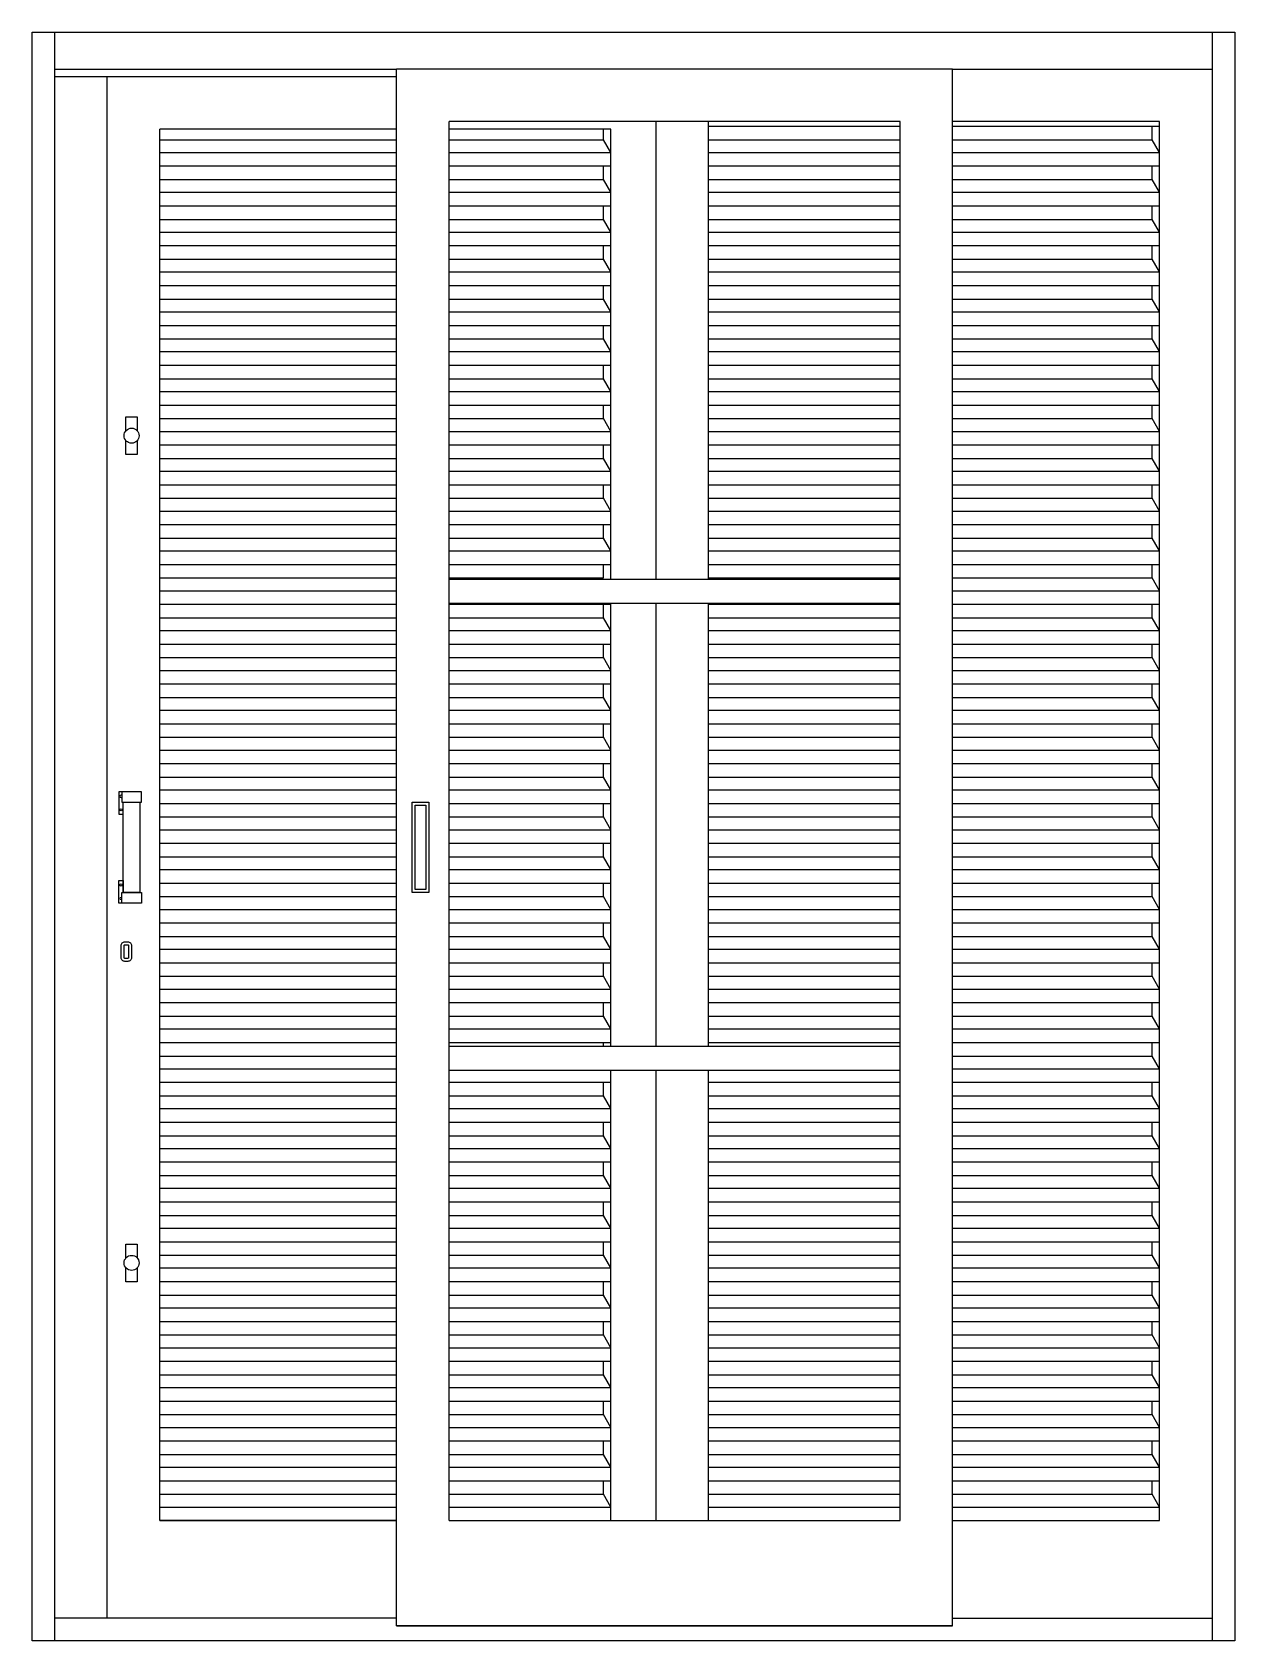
# Model space of a CAD drawing. Header units: millimetres. Extents: x 104.77 to 106.37, y 1336.18 to 1338.32.
import ezdxf

# ---------------------------------------------------------------- set-up
doc = ezdxf.new("R2010")
doc.units = ezdxf.units.MM
doc.header["$LTSCALE"] = 0.5
doc.layers.add('Gravia_Portas', color=1, linetype='Continuous')

msp = doc.modelspace()

# ---------------------------------------------------------------- linework, layer by layer
at = {"layer": 'Gravia_Portas', "color": 2}
for p, q in [((104.7682, 1338.3192), (106.3682, 1338.3192)), ((104.7682, 1336.1792), (104.7682, 1338.3192)), ((106.3682, 1338.3192), (106.3682, 1336.1792)), ((106.3682, 1336.1792), (104.7682, 1336.1792))]:
    msp.add_line(p, q, dxfattribs=at)
at = {"layer": 'Gravia_Portas'}
for p, q in [((104.7982, 1336.1792), (104.7982, 1338.3192)), ((106.3382, 1338.3192), (106.3382, 1336.1792)), ((104.7982, 1338.2702), (105.2528, 1338.2702)), ((104.7982, 1338.2602), (104.8682, 1338.2602)), ((104.8682, 1338.2602), (105.2528, 1338.2602)), ((104.8682, 1336.2092), (104.8682, 1338.2602)), ((104.8682, 1336.2092), (104.8682, 1338.2602)), ((105.9928, 1338.2702), (105.2528, 1338.2702)), ((105.2528, 1336.1992), (105.2528, 1338.2702)), ((105.9928, 1338.2702), (106.3382, 1338.2702)), ((105.9928, 1336.1992), (105.9928, 1338.2702)), ((104.8682, 1336.3392), (104.8682, 1338.2002)), ((105.2528, 1338.1902), (104.9382, 1338.1902)), ((104.9382, 1336.3392), (104.9382, 1338.1902)), ((105.9228, 1338.2002), (105.3228, 1338.2002)), ((105.3228, 1336.3392), (105.3228, 1338.2002)), ((105.5382, 1338.1902), (105.3228, 1338.1902)), ((105.5282, 1338.1762), (105.5282, 1338.1902)), ((105.5382, 1337.5912), (105.5382, 1338.1902)), ((105.5382, 1337.5912), (105.5382, 1338.1902)), ((105.5982, 1337.5912), (105.5982, 1338.2002)), ((105.6682, 1337.5912), (105.6682, 1338.2002)), ((105.6682, 1338.1942), (105.9228, 1338.1942)), ((105.9228, 1336.3392), (105.9228, 1338.2002)), ((106.2682, 1338.2002), (105.9928, 1338.2002)), ((105.9928, 1338.1942), (106.2682, 1338.1942)), ((106.2582, 1338.1762), (106.2582, 1338.1942)), ((106.2682, 1336.3392), (106.2682, 1338.2002)), ((104.9382, 1338.1762), (105.2528, 1338.1762)), ((105.3228, 1338.1762), (105.5282, 1338.1762)), ((105.5382, 1338.1592), (105.5282, 1338.1762)), ((105.6682, 1338.1762), (105.9228, 1338.1762)), ((105.9928, 1338.1762), (106.2582, 1338.1762)), ((106.2682, 1338.1592), (106.2582, 1338.1762)), ((104.9382, 1338.1592), (105.2528, 1338.1592)), ((105.3228, 1338.1592), (105.5382, 1338.1592)), ((105.6682, 1338.1592), (105.9228, 1338.1592)), ((105.9928, 1338.1592), (106.2682, 1338.1592)), ((104.9382, 1338.1412), (105.2528, 1338.1412)), ((104.9382, 1338.1232), (105.2528, 1338.1232)), ((105.3228, 1338.1412), (105.5382, 1338.1412)), ((105.3228, 1338.1232), (105.5282, 1338.1232)), ((105.5282, 1338.1232), (105.5282, 1338.1412)), ((105.5382, 1338.1062), (105.5282, 1338.1232)), ((105.6682, 1338.1412), (105.9228, 1338.1412)), ((105.6682, 1338.1232), (105.9228, 1338.1232)), ((105.9928, 1338.1412), (106.2682, 1338.1412)), ((105.9928, 1338.1232), (106.2582, 1338.1232)), ((106.2582, 1338.1232), (106.2582, 1338.1412)), ((106.2682, 1338.1062), (106.2582, 1338.1232)), ((104.9382, 1338.1062), (105.2528, 1338.1062)), ((105.3228, 1338.1062), (105.5382, 1338.1062)), ((105.6682, 1338.1062), (105.9228, 1338.1062)), ((105.9928, 1338.1062), (106.2682, 1338.1062)), ((104.9382, 1338.0882), (105.2528, 1338.0882)), ((105.3228, 1338.0882), (105.5382, 1338.0882)), ((105.5282, 1338.0702), (105.5282, 1338.0882)), ((105.6682, 1338.0882), (105.9228, 1338.0882)), ((105.9928, 1338.0882), (106.2682, 1338.0882)), ((106.2582, 1338.0702), (106.2582, 1338.0882)), ((104.9382, 1338.0702), (105.2528, 1338.0702)), ((105.3228, 1338.0702), (105.5282, 1338.0702)), ((105.5382, 1338.0532), (105.5282, 1338.0702)), ((105.6682, 1338.0702), (105.9228, 1338.0702)), ((105.9928, 1338.0702), (106.2582, 1338.0702)), ((106.2682, 1338.0532), (106.2582, 1338.0702)), ((104.9382, 1338.0532), (105.2528, 1338.0532)), ((104.9382, 1338.0352), (105.2528, 1338.0352)), ((105.3228, 1338.0532), (105.5382, 1338.0532)), ((105.3228, 1338.0352), (105.5382, 1338.0352)), ((105.5282, 1338.0172), (105.5282, 1338.0352)), ((105.6682, 1338.0532), (105.9228, 1338.0532)), ((105.6682, 1338.0352), (105.9228, 1338.0352)), ((105.9928, 1338.0532), (106.2682, 1338.0532)), ((105.9928, 1338.0352), (106.2682, 1338.0352)), ((106.2582, 1338.0172), (106.2582, 1338.0352)), ((104.9382, 1338.0172), (105.2528, 1338.0172)), ((105.3228, 1338.0172), (105.5282, 1338.0172)), ((105.5382, 1338.0002), (105.5282, 1338.0172)), ((105.6682, 1338.0172), (105.9228, 1338.0172)), ((105.9928, 1338.0172), (106.2582, 1338.0172)), ((106.2682, 1338.0002), (106.2582, 1338.0172)), ((104.9382, 1338.0002), (105.2528, 1338.0002)), ((105.3228, 1338.0002), (105.5382, 1338.0002)), ((105.6682, 1338.0002), (105.9228, 1338.0002)), ((105.9928, 1338.0002), (106.2682, 1338.0002)), ((104.9382, 1337.9822), (105.2528, 1337.9822)), ((105.3228, 1337.9822), (105.5382, 1337.9822)), ((105.5282, 1337.9642), (105.5282, 1337.9822)), ((105.6682, 1337.9822), (105.9228, 1337.9822)), ((105.9928, 1337.9822), (106.2682, 1337.9822)), ((106.2582, 1337.9642), (106.2582, 1337.9822)), ((104.9382, 1337.9642), (105.2528, 1337.9642)), ((105.3228, 1337.9642), (105.5282, 1337.9642)), ((105.5382, 1337.9472), (105.5282, 1337.9642)), ((105.6682, 1337.9642), (105.9228, 1337.9642)), ((105.9928, 1337.9642), (106.2582, 1337.9642)), ((106.2682, 1337.9472), (106.2582, 1337.9642)), ((104.9382, 1337.9472), (105.2528, 1337.9472)), ((104.9382, 1337.9292), (105.2528, 1337.9292)), ((105.3228, 1337.9472), (105.5382, 1337.9472)), ((105.3228, 1337.9292), (105.5382, 1337.9292)), ((105.5282, 1337.9112), (105.5282, 1337.9292)), ((105.6682, 1337.9472), (105.9228, 1337.9472)), ((105.6682, 1337.9292), (105.9228, 1337.9292)), ((105.9928, 1337.9472), (106.2682, 1337.9472)), ((105.9928, 1337.9292), (106.2682, 1337.9292)), ((106.2582, 1337.9112), (106.2582, 1337.9292)), ((104.9382, 1337.9112), (105.2528, 1337.9112)), ((105.3228, 1337.9112), (105.5282, 1337.9112)), ((105.5382, 1337.8942), (105.5282, 1337.9112)), ((105.6682, 1337.9112), (105.9228, 1337.9112)), ((105.9928, 1337.9112), (106.2582, 1337.9112)), ((106.2682, 1337.8942), (106.2582, 1337.9112)), ((104.9382, 1337.8942), (105.2528, 1337.8942)), ((105.3228, 1337.8942), (105.5382, 1337.8942)), ((105.6682, 1337.8942), (105.9228, 1337.8942)), ((105.9928, 1337.8942), (106.2682, 1337.8942)), ((104.9382, 1337.8762), (105.2528, 1337.8762)), ((105.3228, 1337.8762), (105.5382, 1337.8762)), ((105.5282, 1337.8582), (105.5282, 1337.8762)), ((105.6682, 1337.8762), (105.9228, 1337.8762)), ((105.9928, 1337.8762), (106.2682, 1337.8762)), ((106.2582, 1337.8582), (106.2582, 1337.8762)), ((104.9382, 1337.8582), (105.2528, 1337.8582)), ((105.3228, 1337.8582), (105.5282, 1337.8582)), ((105.5382, 1337.8412), (105.5282, 1337.8582)), ((105.6682, 1337.8582), (105.9228, 1337.8582)), ((105.9928, 1337.8582), (106.2582, 1337.8582)), ((106.2682, 1337.8412), (106.2582, 1337.8582)), ((104.9382, 1337.8412), (105.2528, 1337.8412)), ((104.9382, 1337.8232), (105.2528, 1337.8232)), ((105.3228, 1337.8412), (105.5382, 1337.8412)), ((105.3228, 1337.8232), (105.5382, 1337.8232)), ((105.5282, 1337.8052), (105.5282, 1337.8232)), ((105.6682, 1337.8412), (105.9228, 1337.8412)), ((105.6682, 1337.8232), (105.9228, 1337.8232)), ((105.9928, 1337.8412), (106.2682, 1337.8412)), ((105.9928, 1337.8232), (106.2682, 1337.8232)), ((106.2582, 1337.8052), (106.2582, 1337.8232)), ((104.9382, 1337.8052), (105.2528, 1337.8052)), ((105.3228, 1337.8052), (105.5282, 1337.8052)), ((105.5382, 1337.7882), (105.5282, 1337.8052)), ((105.6682, 1337.8052), (105.9228, 1337.8052)), ((105.9928, 1337.8052), (106.2582, 1337.8052)), ((106.2682, 1337.7882), (106.2582, 1337.8052)), ((104.9382, 1337.7882), (105.2528, 1337.7882)), ((105.3228, 1337.7882), (105.5382, 1337.7882)), ((105.6682, 1337.7882), (105.9228, 1337.7882)), ((105.9928, 1337.7882), (106.2682, 1337.7882)), ((104.9382, 1337.7702), (105.2528, 1337.7702)), ((105.3228, 1337.7702), (105.5382, 1337.7702)), ((105.5282, 1337.7522), (105.5282, 1337.7702)), ((105.6682, 1337.7702), (105.9228, 1337.7702)), ((105.9928, 1337.7702), (106.2682, 1337.7702)), ((106.2582, 1337.7522), (106.2582, 1337.7702)), ((104.9382, 1337.7522), (105.2528, 1337.7522)), ((105.3228, 1337.7522), (105.5282, 1337.7522)), ((105.5382, 1337.7352), (105.5282, 1337.7522)), ((105.6682, 1337.7522), (105.9228, 1337.7522)), ((105.9928, 1337.7522), (106.2582, 1337.7522)), ((106.2682, 1337.7352), (106.2582, 1337.7522)), ((104.9382, 1337.7352), (105.2528, 1337.7352)), ((104.9382, 1337.7172), (105.2528, 1337.7172)), ((105.3228, 1337.7352), (105.5382, 1337.7352)), ((105.3228, 1337.7172), (105.5382, 1337.7172)), ((105.5282, 1337.6992), (105.5282, 1337.7172)), ((105.6682, 1337.7352), (105.9228, 1337.7352)), ((105.6682, 1337.7172), (105.9228, 1337.7172)), ((105.9928, 1337.7352), (106.2682, 1337.7352)), ((105.9928, 1337.7172), (106.2682, 1337.7172)), ((106.2582, 1337.6992), (106.2582, 1337.7172)), ((104.9382, 1337.6992), (105.2528, 1337.6992)), ((105.3228, 1337.6992), (105.5282, 1337.6992)), ((105.5382, 1337.6822), (105.5282, 1337.6992)), ((105.6682, 1337.6992), (105.9228, 1337.6992)), ((105.9928, 1337.6992), (106.2582, 1337.6992)), ((106.2682, 1337.6822), (106.2582, 1337.6992)), ((104.9382, 1337.6822), (105.2528, 1337.6822)), ((105.3228, 1337.6822), (105.5382, 1337.6822)), ((105.6682, 1337.6822), (105.9228, 1337.6822)), ((105.9928, 1337.6822), (106.2682, 1337.6822)), ((104.9382, 1337.6642), (105.2528, 1337.6642)), ((105.3228, 1337.6642), (105.5382, 1337.6642)), ((105.5282, 1337.6462), (105.5282, 1337.6642)), ((105.6682, 1337.6642), (105.9228, 1337.6642)), ((105.9928, 1337.6642), (106.2682, 1337.6642)), ((106.2582, 1337.6462), (106.2582, 1337.6642)), ((104.9382, 1337.6462), (105.2528, 1337.6462)), ((104.9382, 1337.6292), (105.2528, 1337.6292)), ((105.3228, 1337.6462), (105.5282, 1337.6462)), ((105.3228, 1337.6292), (105.5382, 1337.6292)), ((105.5382, 1337.6292), (105.5282, 1337.6462)), ((105.6682, 1337.6462), (105.9228, 1337.6462)), ((105.6682, 1337.6292), (105.9228, 1337.6292)), ((105.9928, 1337.6462), (106.2582, 1337.6462)), ((105.9928, 1337.6292), (106.2682, 1337.6292)), ((106.2682, 1337.6292), (106.2582, 1337.6462)), ((104.9382, 1337.6112), (105.2528, 1337.6112)), ((105.3228, 1337.6112), (105.5382, 1337.6112)), ((105.5282, 1337.5932), (105.5282, 1337.6112)), ((105.6682, 1337.6112), (105.9228, 1337.6112)), ((105.9928, 1337.6112), (106.2682, 1337.6112)), ((106.2582, 1337.5932), (106.2582, 1337.6112)), ((104.9382, 1337.5932), (105.2528, 1337.5932)), ((105.3228, 1337.5932), (105.5282, 1337.5932)), ((105.9228, 1337.5912), (105.3228, 1337.5912)), ((105.6682, 1337.5932), (105.9228, 1337.5932)), ((105.9928, 1337.5932), (106.2582, 1337.5932)), ((106.2682, 1337.5762), (106.2582, 1337.5932)), ((104.9382, 1337.5762), (105.2528, 1337.5762)), ((105.9928, 1337.5762), (106.2682, 1337.5762)), ((104.9382, 1337.5582), (105.2528, 1337.5582)), ((105.9228, 1337.5592), (105.3228, 1337.5592)), ((105.3228, 1337.5582), (105.5382, 1337.5582)), ((105.5282, 1337.5402), (105.5282, 1337.5582)), ((105.5382, 1336.9702), (105.5382, 1337.5592)), ((105.5382, 1336.9702), (105.5382, 1337.5592)), ((105.5982, 1336.9702), (105.5982, 1337.5592)), ((105.6682, 1336.9702), (105.6682, 1337.5592)), ((105.6682, 1337.5582), (105.9228, 1337.5582)), ((105.9928, 1337.5582), (106.2682, 1337.5582)), ((106.2582, 1337.5402), (106.2582, 1337.5582)), ((104.9382, 1337.5402), (105.2528, 1337.5402)), ((104.9382, 1337.5232), (105.2528, 1337.5232)), ((105.3228, 1337.5402), (105.5282, 1337.5402)), ((105.3228, 1337.5232), (105.5382, 1337.5232)), ((105.5382, 1337.5232), (105.5282, 1337.5402)), ((105.6682, 1337.5402), (105.9228, 1337.5402)), ((105.6682, 1337.5232), (105.9228, 1337.5232)), ((105.9928, 1337.5402), (106.2582, 1337.5402)), ((105.9928, 1337.5232), (106.2682, 1337.5232)), ((106.2682, 1337.5232), (106.2582, 1337.5402)), ((104.9382, 1337.5052), (105.2528, 1337.5052)), ((105.3228, 1337.5052), (105.5382, 1337.5052)), ((105.5282, 1337.4872), (105.5282, 1337.5052)), ((105.6682, 1337.5052), (105.9228, 1337.5052)), ((105.9928, 1337.5052), (106.2682, 1337.5052)), ((106.2582, 1337.4872), (106.2582, 1337.5052)), ((104.9382, 1337.4872), (105.2528, 1337.4872)), ((105.3228, 1337.4872), (105.5282, 1337.4872)), ((105.5382, 1337.4702), (105.5282, 1337.4872)), ((105.6682, 1337.4872), (105.9228, 1337.4872)), ((105.9928, 1337.4872), (106.2582, 1337.4872)), ((106.2682, 1337.4702), (106.2582, 1337.4872)), ((104.9382, 1337.4702), (105.2528, 1337.4702)), ((105.3228, 1337.4702), (105.5382, 1337.4702)), ((105.6682, 1337.4702), (105.9228, 1337.4702)), ((105.9928, 1337.4702), (106.2682, 1337.4702)), ((104.9382, 1337.4522), (105.2528, 1337.4522)), ((105.3228, 1337.4522), (105.5382, 1337.4522)), ((105.5282, 1337.4342), (105.5282, 1337.4522)), ((105.6682, 1337.4522), (105.9228, 1337.4522)), ((105.9928, 1337.4522), (106.2682, 1337.4522)), ((106.2582, 1337.4342), (106.2582, 1337.4522)), ((104.9382, 1337.4342), (105.2528, 1337.4342)), ((104.9382, 1337.4172), (105.2528, 1337.4172)), ((105.3228, 1337.4342), (105.5282, 1337.4342)), ((105.3228, 1337.4172), (105.5382, 1337.4172)), ((105.5382, 1337.4172), (105.5282, 1337.4342)), ((105.6682, 1337.4342), (105.9228, 1337.4342)), ((105.6682, 1337.4172), (105.9228, 1337.4172)), ((105.9928, 1337.4342), (106.2582, 1337.4342)), ((105.9928, 1337.4172), (106.2682, 1337.4172)), ((106.2682, 1337.4172), (106.2582, 1337.4342)), ((104.9382, 1337.3992), (105.2528, 1337.3992)), ((105.3228, 1337.3992), (105.5382, 1337.3992)), ((105.5282, 1337.3812), (105.5282, 1337.3992)), ((105.6682, 1337.3992), (105.9228, 1337.3992)), ((105.9928, 1337.3992), (106.2682, 1337.3992)), ((106.2582, 1337.3812), (106.2582, 1337.3992)), ((104.9382, 1337.3812), (105.2528, 1337.3812)), ((105.3228, 1337.3812), (105.5282, 1337.3812)), ((105.5382, 1337.3642), (105.5282, 1337.3812)), ((105.6682, 1337.3812), (105.9228, 1337.3812)), ((105.9928, 1337.3812), (106.2582, 1337.3812)), ((106.2682, 1337.3642), (106.2582, 1337.3812)), ((104.9382, 1337.3642), (105.2528, 1337.3642)), ((105.3228, 1337.3642), (105.5382, 1337.3642)), ((105.6682, 1337.3642), (105.9228, 1337.3642)), ((105.9928, 1337.3642), (106.2682, 1337.3642)), ((104.9382, 1337.3462), (105.2528, 1337.3462)), ((105.3228, 1337.3462), (105.5382, 1337.3462)), ((105.5282, 1337.3282), (105.5282, 1337.3462)), ((105.6682, 1337.3462), (105.9228, 1337.3462)), ((105.9928, 1337.3462), (106.2682, 1337.3462)), ((106.2582, 1337.3282), (106.2582, 1337.3462)), ((104.8895, 1337.3087), (104.8835, 1337.3087)), ((104.8835, 1337.3087), (104.8835, 1337.2787)), ((104.9382, 1337.3282), (105.2528, 1337.3282)), ((104.9382, 1337.3112), (105.2528, 1337.3112)), ((105.3228, 1337.3282), (105.5282, 1337.3282)), ((105.3228, 1337.3112), (105.5382, 1337.3112)), ((105.5382, 1337.3112), (105.5282, 1337.3282)), ((105.6682, 1337.3282), (105.9228, 1337.3282)), ((105.6682, 1337.3112), (105.9228, 1337.3112)), ((105.9928, 1337.3282), (106.2582, 1337.3282)), ((105.9928, 1337.3112), (106.2682, 1337.3112)), ((106.2682, 1337.3112), (106.2582, 1337.3282)), ((104.8895, 1337.2787), (104.8895, 1337.2947)), ((104.9382, 1337.2932), (105.2528, 1337.2932)), ((105.3228, 1337.2932), (105.5382, 1337.2932)), ((105.5282, 1337.2752), (105.5282, 1337.2932)), ((105.6682, 1337.2932), (105.9228, 1337.2932)), ((105.9928, 1337.2932), (106.2682, 1337.2932)), ((106.2582, 1337.2752), (106.2582, 1337.2932)), ((104.8835, 1337.2787), (104.8895, 1337.2787)), ((104.9382, 1337.2752), (105.2528, 1337.2752)), ((105.3228, 1337.2752), (105.5282, 1337.2752)), ((105.5382, 1337.2582), (105.5282, 1337.2752)), ((105.6682, 1337.2752), (105.9228, 1337.2752)), ((105.9928, 1337.2752), (106.2582, 1337.2752)), ((106.2682, 1337.2582), (106.2582, 1337.2752)), ((104.9382, 1337.2582), (105.2528, 1337.2582)), ((105.3228, 1337.2582), (105.5382, 1337.2582)), ((105.6682, 1337.2582), (105.9228, 1337.2582)), ((105.9928, 1337.2582), (106.2682, 1337.2582)), ((104.9382, 1337.2402), (105.2528, 1337.2402)), ((104.9382, 1337.2222), (105.2528, 1337.2222)), ((105.3228, 1337.2402), (105.5382, 1337.2402)), ((105.3228, 1337.2222), (105.5282, 1337.2222)), ((105.5282, 1337.2222), (105.5282, 1337.2402)), ((105.5382, 1337.2052), (105.5282, 1337.2222)), ((105.6682, 1337.2402), (105.9228, 1337.2402)), ((105.6682, 1337.2222), (105.9228, 1337.2222)), ((105.9928, 1337.2402), (106.2682, 1337.2402)), ((105.9928, 1337.2222), (106.2582, 1337.2222)), ((106.2582, 1337.2222), (106.2582, 1337.2402)), ((106.2682, 1337.2052), (106.2582, 1337.2222)), ((104.9382, 1337.2052), (105.2528, 1337.2052)), ((105.3228, 1337.2052), (105.5382, 1337.2052)), ((105.6682, 1337.2052), (105.9228, 1337.2052)), ((105.9928, 1337.2052), (106.2682, 1337.2052)), ((104.8835, 1337.1607), (104.8835, 1337.1907)), ((104.8835, 1337.1907), (104.8895, 1337.1907)), ((104.8895, 1337.1907), (104.8895, 1337.1747)), ((104.9382, 1337.1872), (105.2528, 1337.1872)), ((105.3228, 1337.1872), (105.5382, 1337.1872)), ((105.5282, 1337.1692), (105.5282, 1337.1872)), ((105.6682, 1337.1872), (105.9228, 1337.1872)), ((105.9928, 1337.1872), (106.2682, 1337.1872)), ((106.2582, 1337.1692), (106.2582, 1337.1872)), ((104.8895, 1337.1607), (104.8835, 1337.1607)), ((104.9382, 1337.1692), (105.2528, 1337.1692)), ((105.3228, 1337.1692), (105.5282, 1337.1692)), ((105.5382, 1337.1522), (105.5282, 1337.1692)), ((105.6682, 1337.1692), (105.9228, 1337.1692)), ((105.9928, 1337.1692), (106.2582, 1337.1692)), ((106.2682, 1337.1522), (106.2582, 1337.1692)), ((104.9382, 1337.1522), (105.2528, 1337.1522)), ((105.3228, 1337.1522), (105.5382, 1337.1522)), ((105.6682, 1337.1522), (105.9228, 1337.1522)), ((105.9928, 1337.1522), (106.2682, 1337.1522)), ((104.9382, 1337.1342), (105.2528, 1337.1342)), ((104.9382, 1337.1162), (105.2528, 1337.1162)), ((105.3228, 1337.1342), (105.5382, 1337.1342)), ((105.3228, 1337.1162), (105.5282, 1337.1162)), ((105.5282, 1337.1162), (105.5282, 1337.1342)), ((105.5382, 1337.0992), (105.5282, 1337.1162)), ((105.6682, 1337.1342), (105.9228, 1337.1342)), ((105.6682, 1337.1162), (105.9228, 1337.1162)), ((105.9928, 1337.1342), (106.2682, 1337.1342)), ((105.9928, 1337.1162), (106.2582, 1337.1162)), ((106.2582, 1337.1162), (106.2582, 1337.1342)), ((106.2682, 1337.0992), (106.2582, 1337.1162)), ((104.9382, 1337.0992), (105.2528, 1337.0992)), ((105.3228, 1337.0992), (105.5382, 1337.0992)), ((105.6682, 1337.0992), (105.9228, 1337.0992)), ((105.9928, 1337.0992), (106.2682, 1337.0992)), ((104.9382, 1337.0812), (105.2528, 1337.0812)), ((105.3228, 1337.0812), (105.5382, 1337.0812)), ((105.5282, 1337.0632), (105.5282, 1337.0812)), ((105.6682, 1337.0812), (105.9228, 1337.0812)), ((105.9928, 1337.0812), (106.2682, 1337.0812)), ((106.2582, 1337.0632), (106.2582, 1337.0812)), ((104.9382, 1337.0632), (105.2528, 1337.0632)), ((105.3228, 1337.0632), (105.5282, 1337.0632)), ((105.5382, 1337.0462), (105.5282, 1337.0632)), ((105.6682, 1337.0632), (105.9228, 1337.0632)), ((105.9928, 1337.0632), (106.2582, 1337.0632)), ((106.2682, 1337.0462), (106.2582, 1337.0632)), ((104.9382, 1337.0462), (105.2528, 1337.0462)), ((105.3228, 1337.0462), (105.5382, 1337.0462)), ((105.6682, 1337.0462), (105.9228, 1337.0462)), ((105.9928, 1337.0462), (106.2682, 1337.0462)), ((104.9382, 1337.0282), (105.2528, 1337.0282)), ((104.9382, 1337.0102), (105.2528, 1337.0102)), ((105.3228, 1337.0282), (105.5382, 1337.0282)), ((105.3228, 1337.0102), (105.5282, 1337.0102)), ((105.5282, 1337.0102), (105.5282, 1337.0282)), ((105.5382, 1336.9932), (105.5282, 1337.0102)), ((105.6682, 1337.0282), (105.9228, 1337.0282)), ((105.6682, 1337.0102), (105.9228, 1337.0102)), ((105.9928, 1337.0282), (106.2682, 1337.0282)), ((105.9928, 1337.0102), (106.2582, 1337.0102)), ((106.2582, 1337.0102), (106.2582, 1337.0282)), ((106.2682, 1336.9932), (106.2582, 1337.0102)), ((104.9382, 1336.9932), (105.2528, 1336.9932)), ((105.3228, 1336.9932), (105.5382, 1336.9932)), ((105.6682, 1336.9932), (105.9228, 1336.9932)), ((105.9928, 1336.9932), (106.2682, 1336.9932)), ((104.9382, 1336.9752), (105.2528, 1336.9752)), ((105.3228, 1336.9752), (105.5382, 1336.9752)), ((105.3228, 1336.9702), (105.9228, 1336.9702)), ((105.5282, 1336.9702), (105.5282, 1336.9752)), ((105.6682, 1336.9752), (105.9228, 1336.9752)), ((105.9928, 1336.9752), (106.2682, 1336.9752)), ((106.2582, 1336.9572), (106.2582, 1336.9752)), ((104.9382, 1336.9572), (105.2528, 1336.9572)), ((105.9928, 1336.9572), (106.2582, 1336.9572)), ((106.2682, 1336.9402), (106.2582, 1336.9572)), ((104.9382, 1336.9402), (105.2528, 1336.9402)), ((104.9382, 1336.9222), (105.2528, 1336.9222)), ((105.3228, 1336.9382), (105.9228, 1336.9382)), ((105.3228, 1336.9222), (105.5382, 1336.9222)), ((105.5282, 1336.9042), (105.5282, 1336.9222)), ((105.5382, 1336.3392), (105.5382, 1336.9382)), ((105.5382, 1336.3392), (105.5382, 1336.9382)), ((105.5982, 1336.3392), (105.5982, 1336.9382)), ((105.6682, 1336.3392), (105.6682, 1336.9382)), ((105.6682, 1336.9222), (105.9228, 1336.9222)), ((105.9928, 1336.9402), (106.2682, 1336.9402)), ((105.9928, 1336.9222), (106.2682, 1336.9222)), ((106.2582, 1336.9042), (106.2582, 1336.9222)), ((104.9382, 1336.9042), (105.2528, 1336.9042)), ((105.3228, 1336.9042), (105.5282, 1336.9042)), ((105.5382, 1336.8872), (105.5282, 1336.9042)), ((105.6682, 1336.9042), (105.9228, 1336.9042)), ((105.9928, 1336.9042), (106.2582, 1336.9042)), ((106.2682, 1336.8872), (106.2582, 1336.9042)), ((104.9382, 1336.8872), (105.2528, 1336.8872)), ((105.3228, 1336.8872), (105.5382, 1336.8872)), ((105.6682, 1336.8872), (105.9228, 1336.8872)), ((105.9928, 1336.8872), (106.2682, 1336.8872)), ((104.9382, 1336.8692), (105.2528, 1336.8692)), ((105.3228, 1336.8692), (105.5382, 1336.8692)), ((105.5282, 1336.8512), (105.5282, 1336.8692)), ((105.6682, 1336.8692), (105.9228, 1336.8692)), ((105.9928, 1336.8692), (106.2682, 1336.8692)), ((106.2582, 1336.8512), (106.2582, 1336.8692)), ((104.9382, 1336.8512), (105.2528, 1336.8512)), ((105.3228, 1336.8512), (105.5282, 1336.8512)), ((105.5382, 1336.8342), (105.5282, 1336.8512)), ((105.6682, 1336.8512), (105.9228, 1336.8512)), ((105.9928, 1336.8512), (106.2582, 1336.8512)), ((106.2682, 1336.8342), (106.2582, 1336.8512)), ((104.9382, 1336.8342), (105.2528, 1336.8342)), ((104.9382, 1336.8162), (105.2528, 1336.8162)), ((105.3228, 1336.8342), (105.5382, 1336.8342)), ((105.3228, 1336.8162), (105.5382, 1336.8162)), ((105.5282, 1336.7982), (105.5282, 1336.8162)), ((105.6682, 1336.8342), (105.9228, 1336.8342)), ((105.6682, 1336.8162), (105.9228, 1336.8162)), ((105.9928, 1336.8342), (106.2682, 1336.8342)), ((105.9928, 1336.8162), (106.2682, 1336.8162)), ((106.2582, 1336.7982), (106.2582, 1336.8162)), ((104.9382, 1336.7982), (105.2528, 1336.7982)), ((105.3228, 1336.7982), (105.5282, 1336.7982)), ((105.5382, 1336.7812), (105.5282, 1336.7982)), ((105.6682, 1336.7982), (105.9228, 1336.7982)), ((105.9928, 1336.7982), (106.2582, 1336.7982)), ((106.2682, 1336.7812), (106.2582, 1336.7982)), ((104.9382, 1336.7812), (105.2528, 1336.7812)), ((105.3228, 1336.7812), (105.5382, 1336.7812)), ((105.6682, 1336.7812), (105.9228, 1336.7812)), ((105.9928, 1336.7812), (106.2682, 1336.7812)), ((104.9382, 1336.7632), (105.2528, 1336.7632)), ((105.3228, 1336.7632), (105.5382, 1336.7632)), ((105.5282, 1336.7452), (105.5282, 1336.7632)), ((105.6682, 1336.7632), (105.9228, 1336.7632)), ((105.9928, 1336.7632), (106.2682, 1336.7632)), ((106.2582, 1336.7452), (106.2582, 1336.7632)), ((104.9382, 1336.7452), (105.2528, 1336.7452)), ((105.3228, 1336.7452), (105.5282, 1336.7452)), ((105.5382, 1336.7282), (105.5282, 1336.7452)), ((105.6682, 1336.7452), (105.9228, 1336.7452)), ((105.9928, 1336.7452), (106.2582, 1336.7452)), ((106.2682, 1336.7282), (106.2582, 1336.7452)), ((104.9382, 1336.7282), (105.2528, 1336.7282)), ((104.9382, 1336.7102), (105.2528, 1336.7102)), ((105.3228, 1336.7282), (105.5382, 1336.7282)), ((105.3228, 1336.7102), (105.5382, 1336.7102)), ((105.5282, 1336.6922), (105.5282, 1336.7102)), ((105.6682, 1336.7282), (105.9228, 1336.7282)), ((105.6682, 1336.7102), (105.9228, 1336.7102)), ((105.9928, 1336.7282), (106.2682, 1336.7282)), ((105.9928, 1336.7102), (106.2682, 1336.7102)), ((106.2582, 1336.6922), (106.2582, 1336.7102)), ((104.9382, 1336.6922), (105.2528, 1336.6922)), ((105.3228, 1336.6922), (105.5282, 1336.6922)), ((105.5382, 1336.6752), (105.5282, 1336.6922)), ((105.6682, 1336.6922), (105.9228, 1336.6922)), ((105.9928, 1336.6922), (106.2582, 1336.6922)), ((106.2682, 1336.6752), (106.2582, 1336.6922)), ((104.9382, 1336.6752), (105.2528, 1336.6752)), ((105.3228, 1336.6752), (105.5382, 1336.6752)), ((105.6682, 1336.6752), (105.9228, 1336.6752)), ((105.9928, 1336.6752), (106.2682, 1336.6752)), ((104.9382, 1336.6572), (105.2528, 1336.6572)), ((105.3228, 1336.6572), (105.5382, 1336.6572)), ((105.5282, 1336.6392), (105.5282, 1336.6572)), ((105.6682, 1336.6572), (105.9228, 1336.6572)), ((105.9928, 1336.6572), (106.2682, 1336.6572)), ((106.2582, 1336.6392), (106.2582, 1336.6572)), ((104.9382, 1336.6392), (105.2528, 1336.6392)), ((105.3228, 1336.6392), (105.5282, 1336.6392)), ((105.5382, 1336.6222), (105.5282, 1336.6392)), ((105.6682, 1336.6392), (105.9228, 1336.6392)), ((105.9928, 1336.6392), (106.2582, 1336.6392)), ((106.2682, 1336.6222), (106.2582, 1336.6392)), ((104.9382, 1336.6222), (105.2528, 1336.6222)), ((104.9382, 1336.6042), (105.2528, 1336.6042)), ((105.3228, 1336.6222), (105.5382, 1336.6222)), ((105.3228, 1336.6042), (105.5382, 1336.6042)), ((105.5282, 1336.5862), (105.5282, 1336.6042)), ((105.6682, 1336.6222), (105.9228, 1336.6222)), ((105.6682, 1336.6042), (105.9228, 1336.6042)), ((105.9928, 1336.6222), (106.2682, 1336.6222)), ((105.9928, 1336.6042), (106.2682, 1336.6042)), ((106.2582, 1336.5862), (106.2582, 1336.6042)), ((104.9382, 1336.5862), (105.2528, 1336.5862)), ((105.3228, 1336.5862), (105.5282, 1336.5862)), ((105.5382, 1336.5692), (105.5282, 1336.5862)), ((105.6682, 1336.5862), (105.9228, 1336.5862)), ((105.9928, 1336.5862), (106.2582, 1336.5862)), ((106.2682, 1336.5692), (106.2582, 1336.5862)), ((104.9382, 1336.5692), (105.2528, 1336.5692)), ((105.3228, 1336.5692), (105.5382, 1336.5692)), ((105.6682, 1336.5692), (105.9228, 1336.5692)), ((105.9928, 1336.5692), (106.2682, 1336.5692)), ((104.9382, 1336.5512), (105.2528, 1336.5512)), ((105.3228, 1336.5512), (105.5382, 1336.5512)), ((105.5282, 1336.5332), (105.5282, 1336.5512)), ((105.6682, 1336.5512), (105.9228, 1336.5512)), ((105.9928, 1336.5512), (106.2682, 1336.5512)), ((106.2582, 1336.5332), (106.2582, 1336.5512)), ((104.9382, 1336.5332), (105.2528, 1336.5332)), ((104.9382, 1336.5162), (105.2528, 1336.5162)), ((105.3228, 1336.5332), (105.5282, 1336.5332)), ((105.3228, 1336.5162), (105.5382, 1336.5162)), ((105.5382, 1336.5162), (105.5282, 1336.5332)), ((105.6682, 1336.5332), (105.9228, 1336.5332)), ((105.6682, 1336.5162), (105.9228, 1336.5162)), ((105.9928, 1336.5332), (106.2582, 1336.5332)), ((105.9928, 1336.5162), (106.2682, 1336.5162)), ((106.2682, 1336.5162), (106.2582, 1336.5332)), ((104.9382, 1336.4982), (105.2528, 1336.4982)), ((105.3228, 1336.4982), (105.5382, 1336.4982)), ((105.5282, 1336.4802), (105.5282, 1336.4982)), ((105.6682, 1336.4982), (105.9228, 1336.4982)), ((105.9928, 1336.4982), (106.2682, 1336.4982)), ((106.2582, 1336.4802), (106.2582, 1336.4982)), ((104.9382, 1336.4802), (105.2528, 1336.4802)), ((105.3228, 1336.4802), (105.5282, 1336.4802)), ((105.5382, 1336.4632), (105.5282, 1336.4802)), ((105.6682, 1336.4802), (105.9228, 1336.4802)), ((105.9928, 1336.4802), (106.2582, 1336.4802)), ((106.2682, 1336.4632), (106.2582, 1336.4802)), ((104.9382, 1336.4632), (105.2528, 1336.4632)), ((105.3228, 1336.4632), (105.5382, 1336.4632)), ((105.6682, 1336.4632), (105.9228, 1336.4632)), ((105.9928, 1336.4632), (106.2682, 1336.4632)), ((104.9382, 1336.4452), (105.2528, 1336.4452)), ((105.3228, 1336.4452), (105.5382, 1336.4452)), ((105.5282, 1336.4272), (105.5282, 1336.4452)), ((105.6682, 1336.4452), (105.9228, 1336.4452)), ((105.9928, 1336.4452), (106.2682, 1336.4452)), ((106.2582, 1336.4272), (106.2582, 1336.4452)), ((104.9382, 1336.4272), (105.2528, 1336.4272)), ((104.9382, 1336.4102), (105.2528, 1336.4102)), ((105.3228, 1336.4272), (105.5282, 1336.4272)), ((105.3228, 1336.4102), (105.5382, 1336.4102)), ((105.5382, 1336.4102), (105.5282, 1336.4272)), ((105.6682, 1336.4272), (105.9228, 1336.4272)), ((105.6682, 1336.4102), (105.9228, 1336.4102)), ((105.9928, 1336.4272), (106.2582, 1336.4272)), ((105.9928, 1336.4102), (106.2682, 1336.4102)), ((106.2682, 1336.4102), (106.2582, 1336.4272)), ((104.9382, 1336.3922), (105.2528, 1336.3922)), ((105.3228, 1336.3922), (105.5382, 1336.3922)), ((105.5282, 1336.3742), (105.5282, 1336.3922)), ((105.6682, 1336.3922), (105.9228, 1336.3922)), ((105.9928, 1336.3922), (106.2682, 1336.3922)), ((106.2582, 1336.3742), (106.2582, 1336.3922)), ((104.9382, 1336.3742), (105.2528, 1336.3742)), ((105.3228, 1336.3742), (105.5282, 1336.3742)), ((105.5382, 1336.3572), (105.5282, 1336.3742)), ((105.6682, 1336.3742), (105.9228, 1336.3742)), ((105.9928, 1336.3742), (106.2582, 1336.3742)), ((106.2682, 1336.3572), (106.2582, 1336.3742)), ((104.9382, 1336.3572), (105.2528, 1336.3572)), ((105.3228, 1336.3572), (105.5382, 1336.3572)), ((105.6682, 1336.3572), (105.9228, 1336.3572)), ((105.9928, 1336.3572), (106.2682, 1336.3572)), ((104.9382, 1336.3392), (105.2528, 1336.3392)), ((105.2528, 1336.3392), (104.9382, 1336.3392)), ((105.3228, 1336.3392), (105.9228, 1336.3392)), ((105.9928, 1336.3392), (106.2682, 1336.3392)), ((105.2528, 1336.2092), (104.7982, 1336.2092)), ((105.9928, 1336.1992), (105.2528, 1336.1992)), ((105.2528, 1336.1992), (105.9928, 1336.1992)), ((105.9928, 1336.2092), (106.3382, 1336.2092))]:
    msp.add_line(p, q, dxfattribs=at)
for points in [[(104.893, 1337.789), (104.893, 1337.8074), (104.908, 1337.8074), (104.908, 1337.789)], [(104.908, 1337.7758), (104.908, 1337.7574), (104.893, 1337.7574), (104.893, 1337.7758)], [(104.893, 1336.6886), (104.893, 1336.707), (104.908, 1336.707), (104.908, 1336.6886)], [(104.908, 1336.6754), (104.908, 1336.657), (104.893, 1336.657), (104.893, 1336.6754)]]:
    msp.add_lwpolyline(points, dxfattribs=at)
for points in [[(104.9135, 1337.3087), (104.8875, 1337.3087), (104.8875, 1337.2947), (104.9135, 1337.2947)], [(104.9115, 1337.2947), (104.9115, 1337.1747), (104.8895, 1337.1747), (104.8895, 1337.2947)], [(105.296, 1337.2947), (105.296, 1337.1747), (105.274, 1337.1747), (105.274, 1337.2947)], [(105.292, 1337.2907), (105.292, 1337.1787), (105.278, 1337.1787), (105.278, 1337.2907)], [(104.9135, 1337.1607), (104.8875, 1337.1607), (104.8875, 1337.1747), (104.9135, 1337.1747)]]:
    msp.add_lwpolyline(points, close=True, dxfattribs=at)
for points in [[(104.9005, 1337.1041), (104.9005, 1337.0881, -0.414214), (104.8955, 1337.0831), (104.8915, 1337.0831, -0.414214), (104.8865, 1337.0881), (104.8865, 1337.1041, -0.414214), (104.8915, 1337.1091), (104.8955, 1337.1091, -0.414214)], [(104.8965, 1337.1041), (104.8965, 1337.0881, -0.414214), (104.8955, 1337.0871), (104.8915, 1337.0871, -0.414214), (104.8905, 1337.0881), (104.8905, 1337.1041, -0.414214), (104.8915, 1337.1051), (104.8955, 1337.1051, -0.414214)]]:
    msp.add_lwpolyline(points, format="xyb", close=True, dxfattribs=at)
for centre, radius in [((104.9005, 1337.7824), 0.01), ((104.8865, 1337.2847), 0.0015), ((104.8865, 1337.1847), 0.0015), ((104.9005, 1336.682), 0.01)]:
    msp.add_circle(centre, radius, dxfattribs=at)
for centre in [(104.8865, 1337.3027), (104.8865, 1337.1667)]:
    msp.add_arc(centre, 0.0015, 48.1897, 311.8103, dxfattribs=at)

doc.saveas('drawing.dxf')
